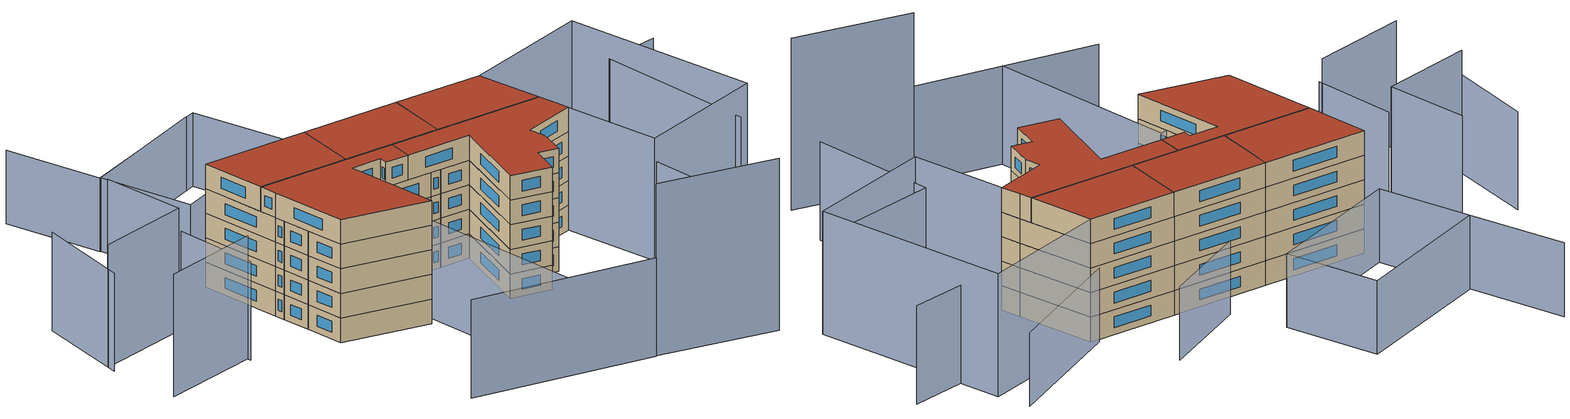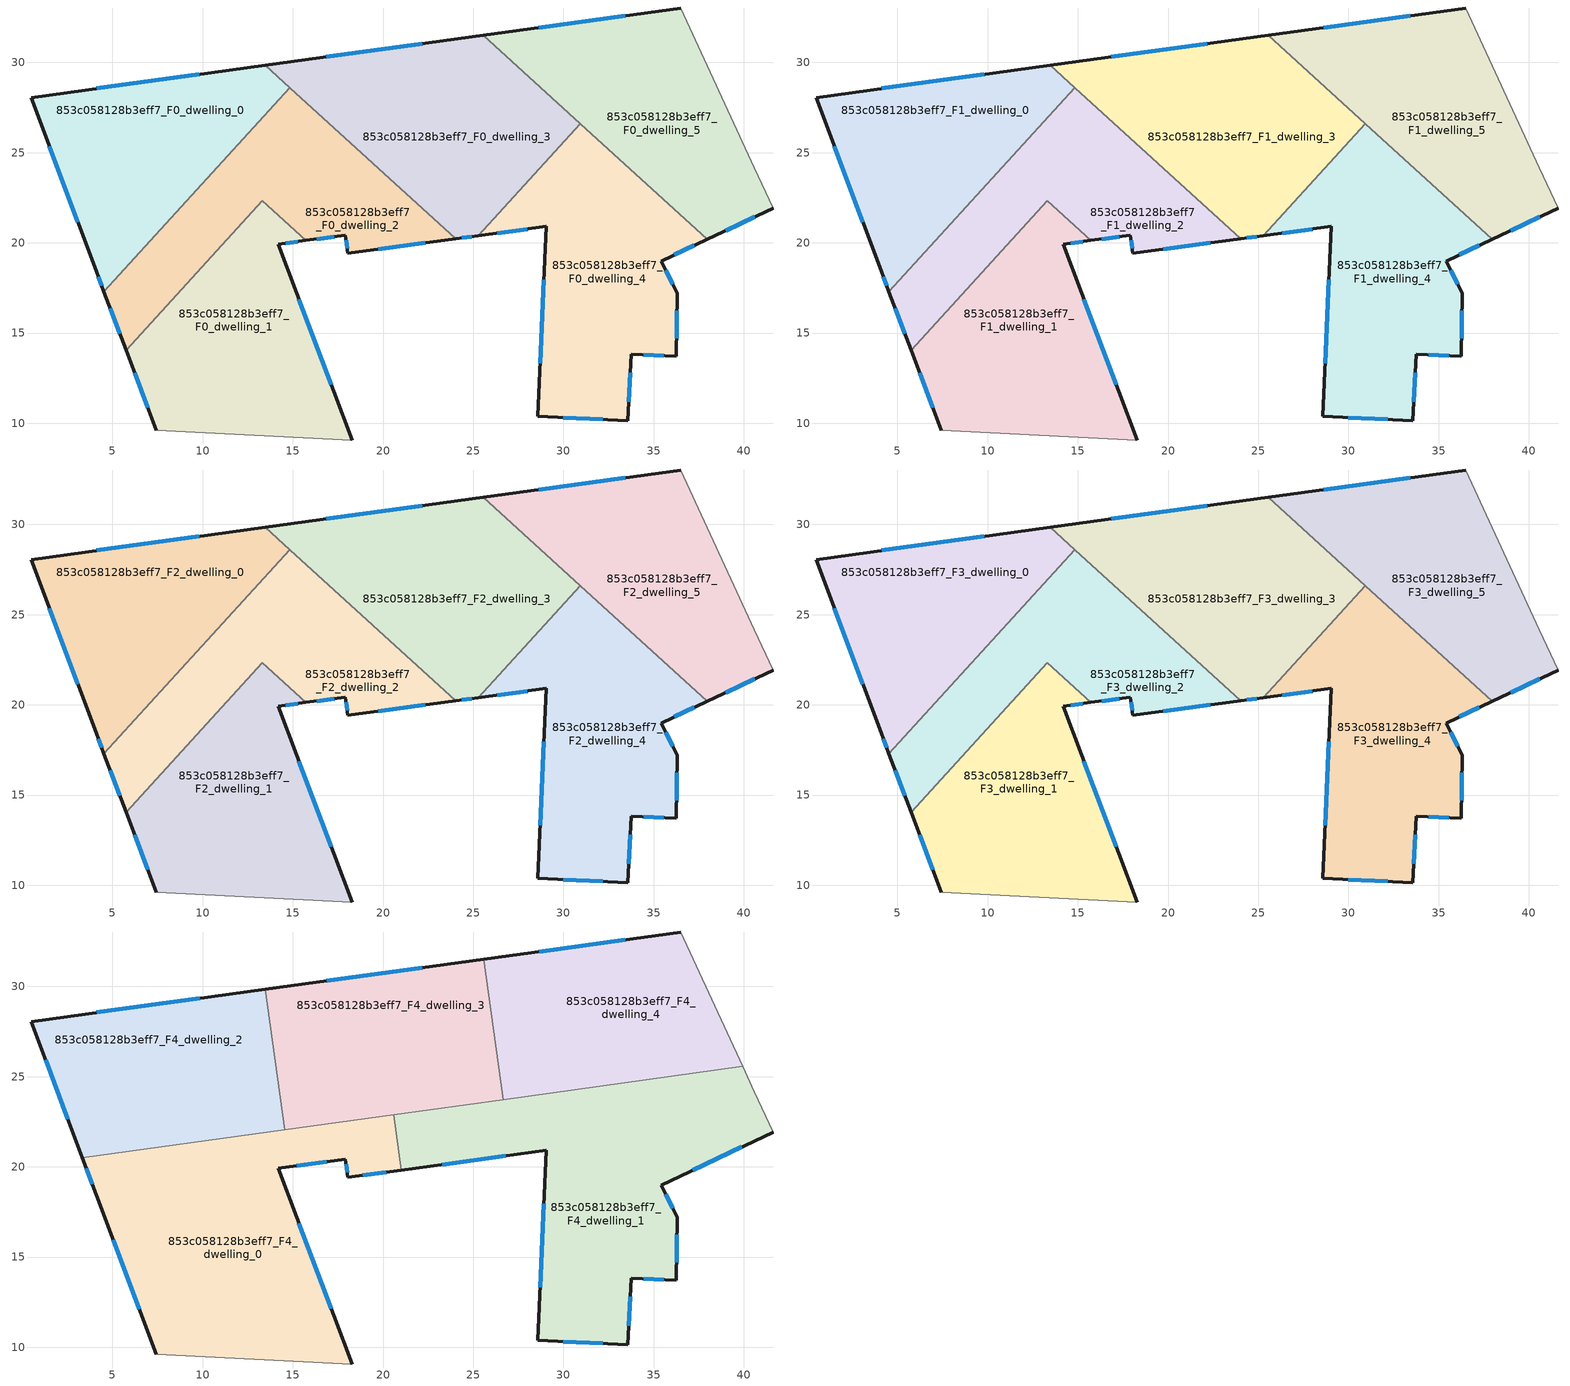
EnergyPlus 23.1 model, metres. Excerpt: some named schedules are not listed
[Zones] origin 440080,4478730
853c058128b3eff7_F0_dwelling_0
 floor ground (EU_floor_Construction): 14.83,28.6 4.53,17.3 4.09,18.44 0.5,28.05 13.47,29.84 z0
 wall outside (EU_wall_Construction): 13.47,29.84 0.5,28.05 4.09,18.44 4.53,17.3 z0:3
 wall to 853c058128b3eff7_F0_dwelling_2 (EU_wall_Construction): 4.53,17.3 14.83,28.6 z0:3
 wall to 853c058128b3eff7_F0_dwelling_3 (EU_wall_Construction): 14.83,28.6 13.47,29.84 z0:3
 window (EU_Window_Construction): 9.83,29.34 4.14,28.55 / 4.22,18.12 4.41,17.62 / 1.51,25.35 3.09,21.14 z0.84:2.16
853c058128b3eff7_F0_dwelling_1
 floor ground (EU_floor_Construction): 15.72,20.13 14.18,19.93 18.28,9.07 7.44,9.61 5.76,14.05 13.31,22.33 z0
 wall outside (EU_wall_Construction): 18.28,9.07 14.18,19.93 15.72,20.13 / 5.76,14.05 7.44,9.61 z0:3
 wall to 853c058128b3eff7_F0_dwelling_2 (EU_wall_Construction): 15.72,20.13 13.31,22.33 5.76,14.05 z0:3
 wall adiabatic (EU_wall_Construction): 7.44,9.61 18.28,9.07 z0:3
 window (EU_Window_Construction): 14.61,19.98 15.28,20.07 / 17.13,12.12 15.33,16.88 / 6.23,12.8 6.97,10.86 z0.84:2.16
853c058128b3eff7_F0_dwelling_2
 floor ground (EU_floor_Construction): 24.02,20.22 18.05,19.41 17.92,20.42 15.72,20.13 13.31,22.33 5.76,14.05 4.53,17.3 14.83,28.6 z0
 wall outside (EU_wall_Construction): 15.72,20.13 17.92,20.42 18.05,19.41 24.02,20.22 / 4.53,17.3 5.76,14.05 z0:3
 wall to 853c058128b3eff7_F0_dwelling_3 (EU_wall_Construction): 24.02,20.22 14.83,28.6 z0:3
 window (EU_Window_Construction): 16.33,20.21 17.3,20.34 / 4.88,16.38 5.42,14.96 / 19.73,19.64 22.34,19.99 / 17.95,20.14 18.01,19.69 z0.84:2.16
853c058128b3eff7_F0_dwelling_3
 floor ground (EU_floor_Construction): 30.93,26.61 25.27,20.39 24.02,20.22 13.47,29.84 25.56,31.51 z0
 wall outside (EU_wall_Construction): 25.56,31.51 13.47,29.84 / 24.02,20.22 25.27,20.39 z0:3
 wall to 853c058128b3eff7_F0_dwelling_4 (EU_wall_Construction): 25.27,20.39 30.93,26.61 z0:3
 wall to 853c058128b3eff7_F0_dwelling_5 (EU_wall_Construction): 30.93,26.61 25.56,31.51 z0:3
 window (EU_Window_Construction): 22.16,31.04 16.86,30.31 / 24.37,20.27 24.92,20.35 z0.84:2.16
853c058128b3eff7_F0_dwelling_4
 floor ground (EU_floor_Construction): 37.97,20.2 35.42,18.99 36.3,17.21 36.25,13.72 33.74,13.82 33.56,10.15 28.58,10.38 29.04,20.91 25.27,20.39 30.93,26.61 z0
 wall outside (EU_wall_Construction): 25.27,20.39 29.04,20.91 28.58,10.38 33.56,10.15 33.74,13.82 36.25,13.72 36.3,17.21 35.42,18.99 37.97,20.2 z0:3
 wall to 853c058128b3eff7_F0_dwelling_5 (EU_wall_Construction): 37.97,20.2 30.93,26.6 z0:3
 window (EU_Window_Construction): 36.27,14.7 36.29,16.23 / 34.45,13.79 35.55,13.75 / 33.61,11.18 33.69,12.79 / 29.98,10.31 32.16,10.21 / 28.91,17.95 28.71,13.33 / 26.33,20.54 27.98,20.76 / 36.14,19.33 37.25,19.86 / 36.05,17.71 35.67,18.49 z0.84:2.16
853c058128b3eff7_F0_dwelling_5
 floor ground (EU_floor_Construction): 36.5,33.01 40.59,24.16 41.63,21.93 37.97,20.2 25.56,31.51 z0
 wall outside (EU_wall_Construction): 37.97,20.2 41.63,21.93 / 36.5,33.01 25.56,31.51 z0:3
 wall adiabatic (EU_wall_Construction): 41.63,21.93 40.59,24.16 36.5,33.01 z0:3
 window (EU_Window_Construction): 38.99,20.68 40.6,21.44 / 33.43,32.59 28.63,31.93 z0.84:2.16
853c058128b3eff7_F1_dwelling_0
 floor to 853c058128b3eff7_F0_dwelling_0 (EU_floor_Construction): 14.83,28.6 4.53,17.3 4.09,18.44 0.5,28.05 13.47,29.84 z3
 wall outside (EU_wall_Construction): 13.47,29.84 0.5,28.05 4.09,18.44 4.53,17.3 z3:6
 wall to 853c058128b3eff7_F1_dwelling_2 (EU_wall_Construction): 4.53,17.3 14.83,28.6 z3:6
 wall to 853c058128b3eff7_F1_dwelling_3 (EU_wall_Construction): 14.83,28.6 13.47,29.84 z3:6
 window (EU_Window_Construction): 9.83,29.34 4.14,28.55 / 4.22,18.12 4.41,17.62 / 1.51,25.35 3.09,21.14 z3.84:5.16
853c058128b3eff7_F1_dwelling_1
 floor to 853c058128b3eff7_F0_dwelling_1 (EU_floor_Construction): 15.72,20.13 14.18,19.93 18.28,9.07 7.44,9.61 5.76,14.05 13.31,22.33 z3
 wall outside (EU_wall_Construction): 18.28,9.07 14.18,19.93 15.72,20.13 / 5.76,14.05 7.44,9.61 z3:6
 wall to 853c058128b3eff7_F1_dwelling_2 (EU_wall_Construction): 15.72,20.13 13.31,22.33 5.76,14.05 z3:6
 wall adiabatic (EU_wall_Construction): 7.44,9.61 18.28,9.07 z3:6
 window (EU_Window_Construction): 14.61,19.98 15.28,20.07 / 17.13,12.12 15.33,16.88 / 6.23,12.8 6.97,10.86 z3.84:5.16
853c058128b3eff7_F1_dwelling_2
 floor to 853c058128b3eff7_F0_dwelling_2 (EU_floor_Construction): 24.02,20.22 18.05,19.41 17.92,20.42 15.72,20.13 13.31,22.33 5.76,14.05 4.53,17.3 14.83,28.6 z3
 wall outside (EU_wall_Construction): 15.72,20.13 17.92,20.42 18.05,19.41 24.02,20.22 / 4.53,17.3 5.76,14.05 z3:6
 wall to 853c058128b3eff7_F1_dwelling_3 (EU_wall_Construction): 24.02,20.22 14.83,28.6 z3:6
 window (EU_Window_Construction): 16.33,20.21 17.3,20.34 / 4.88,16.38 5.42,14.96 / 19.73,19.64 22.34,19.99 / 17.95,20.14 18.01,19.69 z3.84:5.16
853c058128b3eff7_F1_dwelling_3
 floor to 853c058128b3eff7_F0_dwelling_3 (EU_floor_Construction): 30.93,26.61 25.27,20.39 24.02,20.22 13.47,29.84 25.56,31.51 z3
 wall outside (EU_wall_Construction): 25.56,31.51 13.47,29.84 / 24.02,20.22 25.27,20.39 z3:6
 wall to 853c058128b3eff7_F1_dwelling_4 (EU_wall_Construction): 25.27,20.39 30.93,26.61 z3:6
 wall to 853c058128b3eff7_F1_dwelling_5 (EU_wall_Construction): 30.93,26.61 25.56,31.51 z3:6
 window (EU_Window_Construction): 22.16,31.04 16.86,30.31 / 24.37,20.27 24.92,20.35 z3.84:5.16
853c058128b3eff7_F1_dwelling_4
 floor to 853c058128b3eff7_F0_dwelling_4 (EU_floor_Construction): 37.97,20.2 35.42,18.99 36.3,17.21 36.25,13.72 33.74,13.82 33.56,10.15 28.58,10.38 29.04,20.91 25.27,20.39 30.93,26.61 z3
 wall outside (EU_wall_Construction): 25.27,20.39 29.04,20.91 28.58,10.38 33.56,10.15 33.74,13.82 36.25,13.72 36.3,17.21 35.42,18.99 37.97,20.2 z3:6
 wall to 853c058128b3eff7_F1_dwelling_5 (EU_wall_Construction): 37.97,20.2 30.93,26.6 z3:6
 window (EU_Window_Construction): 36.27,14.7 36.29,16.23 / 34.45,13.79 35.55,13.75 / 33.61,11.18 33.69,12.79 / 29.98,10.31 32.16,10.21 / 28.91,17.95 28.71,13.33 / 26.33,20.54 27.98,20.76 / 36.14,19.33 37.25,19.86 / 36.05,17.71 35.67,18.49 z3.84:5.16
853c058128b3eff7_F1_dwelling_5
 floor to 853c058128b3eff7_F0_dwelling_5 (EU_floor_Construction): 36.5,33.01 40.59,24.16 41.63,21.93 37.97,20.2 25.56,31.51 z3
 wall outside (EU_wall_Construction): 37.97,20.2 41.63,21.93 / 36.5,33.01 25.56,31.51 z3:6
 wall adiabatic (EU_wall_Construction): 41.63,21.93 40.59,24.16 36.5,33.01 z3:6
 window (EU_Window_Construction): 38.99,20.68 40.6,21.44 / 33.43,32.59 28.63,31.93 z3.84:5.16
853c058128b3eff7_F2_dwelling_0
 floor to 853c058128b3eff7_F1_dwelling_0 (EU_floor_Construction): 14.83,28.6 4.53,17.3 4.09,18.44 0.5,28.05 13.47,29.84 z6
 wall outside (EU_wall_Construction): 13.47,29.84 0.5,28.05 4.09,18.44 4.53,17.3 z6:9
 wall to 853c058128b3eff7_F2_dwelling_2 (EU_wall_Construction): 4.53,17.3 14.83,28.6 z6:9
 wall to 853c058128b3eff7_F2_dwelling_3 (EU_wall_Construction): 14.83,28.6 13.47,29.84 z6:9
 window (EU_Window_Construction): 9.83,29.34 4.14,28.55 / 4.22,18.12 4.41,17.62 / 1.51,25.35 3.09,21.14 z6.84:8.16
853c058128b3eff7_F2_dwelling_1
 floor to 853c058128b3eff7_F1_dwelling_1 (EU_floor_Construction): 15.72,20.13 14.18,19.93 18.28,9.07 7.44,9.61 5.76,14.05 13.31,22.33 z6
 wall outside (EU_wall_Construction): 18.28,9.07 14.18,19.93 15.72,20.13 / 5.76,14.05 7.44,9.61 z6:9
 wall to 853c058128b3eff7_F2_dwelling_2 (EU_wall_Construction): 15.72,20.13 13.31,22.33 5.76,14.05 z6:9
 wall adiabatic (EU_wall_Construction): 7.44,9.61 18.28,9.07 z6:9
 window (EU_Window_Construction): 14.61,19.98 15.28,20.07 / 17.13,12.12 15.33,16.88 / 6.23,12.8 6.97,10.86 z6.84:8.16
853c058128b3eff7_F2_dwelling_2
 floor to 853c058128b3eff7_F1_dwelling_2 (EU_floor_Construction): 24.02,20.22 18.05,19.41 17.92,20.42 15.72,20.13 13.31,22.33 5.76,14.05 4.53,17.3 14.83,28.6 z6
 wall outside (EU_wall_Construction): 15.72,20.13 17.92,20.42 18.05,19.41 24.02,20.22 / 4.53,17.3 5.76,14.05 z6:9
 wall to 853c058128b3eff7_F2_dwelling_3 (EU_wall_Construction): 24.02,20.22 14.83,28.6 z6:9
 window (EU_Window_Construction): 16.33,20.21 17.3,20.34 / 4.88,16.38 5.42,14.96 / 19.73,19.64 22.34,19.99 / 17.95,20.14 18.01,19.69 z6.84:8.16
853c058128b3eff7_F2_dwelling_3
 floor to 853c058128b3eff7_F1_dwelling_3 (EU_floor_Construction): 30.93,26.61 25.27,20.39 24.02,20.22 13.47,29.84 25.56,31.51 z6
 wall outside (EU_wall_Construction): 25.56,31.51 13.47,29.84 / 24.02,20.22 25.27,20.39 z6:9
 wall to 853c058128b3eff7_F2_dwelling_4 (EU_wall_Construction): 25.27,20.39 30.93,26.61 z6:9
 wall to 853c058128b3eff7_F2_dwelling_5 (EU_wall_Construction): 30.93,26.61 25.56,31.51 z6:9
 window (EU_Window_Construction): 22.16,31.04 16.86,30.31 / 24.37,20.27 24.92,20.35 z6.84:8.16
853c058128b3eff7_F2_dwelling_4
 floor to 853c058128b3eff7_F1_dwelling_4 (EU_floor_Construction): 37.97,20.2 35.42,18.99 36.3,17.21 36.25,13.72 33.74,13.82 33.56,10.15 28.58,10.38 29.04,20.91 25.27,20.39 30.93,26.61 z6
 wall outside (EU_wall_Construction): 25.27,20.39 29.04,20.91 28.58,10.38 33.56,10.15 33.74,13.82 36.25,13.72 36.3,17.21 35.42,18.99 37.97,20.2 z6:9
 wall to 853c058128b3eff7_F2_dwelling_5 (EU_wall_Construction): 37.97,20.2 30.93,26.6 z6:9
 window (EU_Window_Construction): 36.27,14.7 36.29,16.23 / 34.45,13.79 35.55,13.75 / 33.61,11.18 33.69,12.79 / 29.98,10.31 32.16,10.21 / 28.91,17.95 28.71,13.33 / 26.33,20.54 27.98,20.76 / 36.14,19.33 37.25,19.86 / 36.05,17.71 35.67,18.49 z6.84:8.16
853c058128b3eff7_F2_dwelling_5
 floor to 853c058128b3eff7_F1_dwelling_5 (EU_floor_Construction): 36.5,33.01 40.59,24.16 41.63,21.93 37.97,20.2 25.56,31.51 z6
 wall outside (EU_wall_Construction): 37.97,20.2 41.63,21.93 / 36.5,33.01 25.56,31.51 z6:9
 wall adiabatic (EU_wall_Construction): 41.63,21.93 40.59,24.16 36.5,33.01 z6:9
 window (EU_Window_Construction): 38.99,20.68 40.6,21.44 / 33.43,32.59 28.63,31.93 z6.84:8.16
853c058128b3eff7_F3_dwelling_0
 floor to 853c058128b3eff7_F2_dwelling_0 (EU_floor_Construction): 14.83,28.6 4.53,17.3 4.09,18.44 0.5,28.05 13.47,29.84 z9
 wall outside (EU_wall_Construction): 13.47,29.84 0.5,28.05 4.09,18.44 4.53,17.3 z9:12
 wall to 853c058128b3eff7_F3_dwelling_2 (EU_wall_Construction): 4.53,17.3 14.83,28.6 z9:12
 wall to 853c058128b3eff7_F3_dwelling_3 (EU_wall_Construction): 14.83,28.6 13.47,29.84 z9:12
 window (EU_Window_Construction): 9.83,29.34 4.14,28.55 / 4.22,18.12 4.41,17.62 / 1.51,25.35 3.09,21.14 z9.84:11.16
853c058128b3eff7_F3_dwelling_1
 floor to 853c058128b3eff7_F2_dwelling_1 (EU_floor_Construction): 15.72,20.13 14.18,19.93 18.28,9.07 7.44,9.61 5.76,14.05 13.31,22.33 z9
 wall outside (EU_wall_Construction): 18.28,9.07 14.18,19.93 15.72,20.13 / 5.76,14.05 7.44,9.61 z9:12
 wall to 853c058128b3eff7_F3_dwelling_2 (EU_wall_Construction): 15.72,20.13 13.31,22.33 5.76,14.05 z9:12
 wall adiabatic (EU_wall_Construction): 7.44,9.61 18.28,9.07 z9:12
 window (EU_Window_Construction): 14.61,19.98 15.28,20.07 / 17.13,12.12 15.33,16.88 / 6.23,12.8 6.97,10.86 z9.84:11.16
853c058128b3eff7_F3_dwelling_2
 floor to 853c058128b3eff7_F2_dwelling_2 (EU_floor_Construction): 24.02,20.22 18.05,19.41 17.92,20.42 15.72,20.13 13.31,22.33 5.76,14.05 4.53,17.3 14.83,28.6 z9
 wall outside (EU_wall_Construction): 15.72,20.13 17.92,20.42 18.05,19.41 24.02,20.22 / 4.53,17.3 5.76,14.05 z9:12
 wall to 853c058128b3eff7_F3_dwelling_3 (EU_wall_Construction): 24.02,20.22 14.83,28.6 z9:12
 window (EU_Window_Construction): 16.33,20.21 17.3,20.34 / 4.88,16.38 5.42,14.96 / 19.73,19.64 22.34,19.99 / 17.95,20.14 18.01,19.69 z9.84:11.16
853c058128b3eff7_F3_dwelling_3
 floor to 853c058128b3eff7_F2_dwelling_3 (EU_floor_Construction): 30.93,26.61 25.27,20.39 24.02,20.22 13.47,29.84 25.56,31.51 z9
 wall outside (EU_wall_Construction): 25.56,31.51 13.47,29.84 / 24.02,20.22 25.27,20.39 z9:12
 wall to 853c058128b3eff7_F3_dwelling_4 (EU_wall_Construction): 25.27,20.39 30.93,26.61 z9:12
 wall to 853c058128b3eff7_F3_dwelling_5 (EU_wall_Construction): 30.93,26.61 25.56,31.51 z9:12
 window (EU_Window_Construction): 22.16,31.04 16.86,30.31 / 24.37,20.27 24.92,20.35 z9.84:11.16
853c058128b3eff7_F3_dwelling_4
 floor to 853c058128b3eff7_F2_dwelling_4 (EU_floor_Construction): 37.97,20.2 35.42,18.99 36.3,17.21 36.25,13.72 33.74,13.82 33.56,10.15 28.58,10.38 29.04,20.91 25.27,20.39 30.93,26.61 z9
 wall outside (EU_wall_Construction): 25.27,20.39 29.04,20.91 28.58,10.38 33.56,10.15 33.74,13.82 36.25,13.72 36.3,17.21 35.42,18.99 37.97,20.2 z9:12
 wall to 853c058128b3eff7_F3_dwelling_5 (EU_wall_Construction): 37.97,20.2 30.93,26.6 z9:12
 window (EU_Window_Construction): 36.27,14.7 36.29,16.23 / 34.45,13.79 35.55,13.75 / 33.61,11.18 33.69,12.79 / 29.98,10.31 32.16,10.21 / 28.91,17.95 28.71,13.33 / 26.33,20.54 27.98,20.76 / 36.14,19.33 37.25,19.86 / 36.05,17.71 35.67,18.49 z9.84:11.16
853c058128b3eff7_F3_dwelling_5
 floor to 853c058128b3eff7_F2_dwelling_5 (EU_floor_Construction): 36.5,33.01 40.59,24.16 41.63,21.93 37.97,20.2 25.56,31.51 z9
 wall outside (EU_wall_Construction): 37.97,20.2 41.63,21.93 / 36.5,33.01 25.56,31.51 z9:12
 wall adiabatic (EU_wall_Construction): 41.63,21.93 40.59,24.16 36.5,33.01 z9:12
 window (EU_Window_Construction): 38.99,20.68 40.6,21.44 / 33.43,32.59 28.63,31.93 z9.84:11.16
853c058128b3eff7_F4_dwelling_0
 floor to 853c058128b3eff7_F3_dwelling_1 (EU_floor_Construction): 15.72,20.13 14.18,19.93 18.28,9.07 7.44,9.61 5.76,14.05 12.85,21.83 13.72,21.95 z12
 floor to 853c058128b3eff7_F3_dwelling_0 (EU_floor_Construction): 8.06,21.17 4.53,17.3 4.09,18.44 3.32,20.51 z12
 floor to 853c058128b3eff7_F3_dwelling_2 (EU_floor_Construction): 12.85,21.83 5.76,14.05 4.53,17.3 8.06,21.17 z12; 20.6,22.9 21.02,19.81 18.05,19.41 17.92,20.42 15.72,20.13 13.72,21.95 z12
 wall outside (EU_wall_Construction): 18.28,9.07 14.18,19.93 17.92,20.42 18.05,19.41 21.02,19.81 / 3.32,20.51 4.09,18.44 7.44,9.61 z12:15
 wall adiabatic (EU_wall_Construction): 7.44,9.61 18.28,9.07 z12:15
 wall to 853c058128b3eff7_F4_dwelling_1 (EU_wall_Construction): 21.02,19.81 20.6,22.9 z12:15
 wall to 853c058128b3eff7_F4_dwelling_2 (EU_wall_Construction): 14.55,22.06 3.32,20.51 z12:15
 wall to 853c058128b3eff7_F4_dwelling_3 (EU_wall_Construction): 20.6,22.9 14.55,22.06 z12:15
 window (EU_Window_Construction): 17.95,20.14 18.01,19.69 / 15.23,20.07 16.87,20.28 / 17.13,12.12 15.33,16.88 / 5.04,15.96 6.5,12.09 / 3.54,19.93 3.88,19.03 / 18.89,19.52 20.19,19.7 z12.84:14.16
 roof outside (EU_roof_Construction): 18.28,9.07 14.18,19.93 17.92,20.42 18.05,19.41 21.02,19.81 20.6,22.9 3.32,20.51 4.09,18.44 7.44,9.61 z15
853c058128b3eff7_F4_dwelling_1
 floor to 853c058128b3eff7_F3_dwelling_4 (EU_floor_Construction): 37.96,20.2 35.42,18.99 36.3,17.21 36.25,13.72 33.74,13.82 33.56,10.15 28.58,10.38 29.04,20.91 25.27,20.39 28.55,23.99 33.11,24.62 z12
 floor to 853c058128b3eff7_F3_dwelling_3 (EU_floor_Construction): 28.55,23.99 25.27,20.39 24.02,20.22 21.02,22.95 z12
 floor to 853c058128b3eff7_F3_dwelling_5 (EU_floor_Construction): 39.94,25.56 40.59,24.16 41.63,21.93 37.96,20.2 33.11,24.62 z12
 floor to 853c058128b3eff7_F3_dwelling_2 (EU_floor_Construction): 24.02,20.22 21.02,19.81 20.6,22.9 21.02,22.95 z12
 wall outside (EU_wall_Construction): 21.02,19.81 29.04,20.91 28.58,10.38 33.56,10.15 33.74,13.82 36.25,13.72 36.3,17.21 35.42,18.99 41.63,21.93 z12:15
 wall adiabatic (EU_wall_Construction): 41.63,21.93 40.59,24.16 39.94,25.56 z12:15
 wall to 853c058128b3eff7_F4_dwelling_4 (EU_wall_Construction): 39.94,25.56 26.65,23.73 z12:15
 wall to 853c058128b3eff7_F4_dwelling_3 (EU_wall_Construction): 26.65,23.73 20.6,22.9 z12:15
 window (EU_Window_Construction): 37.17,19.82 39.89,21.1 / 36.05,17.71 35.67,18.49 / 36.27,14.7 36.29,16.23 / 34.45,13.79 35.55,13.75 / 33.61,11.18 33.69,12.79 / 29.98,10.31 32.16,10.21 / 28.91,17.95 28.71,13.33 / 23.28,20.12 26.79,20.6 z12.84:14.16
 roof outside (EU_roof_Construction): 36.25,13.72 36.3,17.21 35.42,18.99 41.63,21.93 40.59,24.16 39.94,25.56 20.6,22.9 21.02,19.81 29.04,20.91 28.58,10.38 33.56,10.15 33.74,13.82 z15
853c058128b3eff7_F4_dwelling_2
 floor to 853c058128b3eff7_F3_dwelling_0 (EU_floor_Construction): 13.48,29.83 13.8,27.47 8.06,21.17 3.32,20.51 0.5,28.05 13.47,29.84 z12
 floor to 853c058128b3eff7_F3_dwelling_2 (EU_floor_Construction): 13.8,27.47 14.55,22.06 13.72,21.95 13.31,22.33 12.85,21.83 8.06,21.17 z12
 floor to 853c058128b3eff7_F3_dwelling_1 (EU_floor_Construction): 13.72,21.95 12.85,21.83 13.31,22.33 z12
 wall outside (EU_wall_Construction): 13.48,29.84 0.5,28.05 3.32,20.51 z12:15
 wall to 853c058128b3eff7_F4_dwelling_3 (EU_wall_Construction): 14.55,22.06 13.48,29.84 z12:15
 window (EU_Window_Construction): 1.29,25.93 2.53,22.63 / 9.83,29.34 4.15,28.55 z12.84:14.16
 roof outside (EU_roof_Construction): 14.55,22.06 13.48,29.84 0.5,28.05 3.32,20.51 z15
853c058128b3eff7_F4_dwelling_3
 floor to 853c058128b3eff7_F3_dwelling_2 (EU_floor_Construction): 21.02,22.95 14.55,22.06 13.8,27.47 14.83,28.6 z12
 floor to 853c058128b3eff7_F3_dwelling_0 (EU_floor_Construction): 14.83,28.6 13.8,27.47 13.48,29.83 z12
 floor to 853c058128b3eff7_F3_dwelling_3 (EU_floor_Construction): 25.58,31.48 26.65,23.73 21.02,22.95 13.48,29.83 13.48,29.84 25.56,31.51 z12
 wall outside (EU_wall_Construction): 25.58,31.51 13.48,29.84 z12:15
 wall to 853c058128b3eff7_F4_dwelling_4 (EU_wall_Construction): 26.65,23.73 25.58,31.51 z12:15
 window (EU_Window_Construction): 22.18,31.04 16.88,30.31 z12.84:14.16
 roof outside (EU_roof_Construction): 26.65,23.73 25.58,31.51 13.48,29.84 14.55,22.06 z15
853c058128b3eff7_F4_dwelling_4
 floor to 853c058128b3eff7_F3_dwelling_3 (EU_floor_Construction): 30.93,26.61 28.55,23.99 26.65,23.73 25.58,31.48 z12
 floor to 853c058128b3eff7_F3_dwelling_5 (EU_floor_Construction): 36.5,33.01 39.94,25.56 33.11,24.62 25.58,31.48 25.58,31.51 z12
 floor to 853c058128b3eff7_F3_dwelling_4 (EU_floor_Construction): 33.11,24.62 28.55,23.99 30.93,26.6 z12
 wall outside (EU_wall_Construction): 36.5,33.01 25.58,31.51 z12:15
 wall adiabatic (EU_wall_Construction): 39.94,25.56 36.5,33.01 z12:15
 window (EU_Window_Construction): 33.43,32.59 28.65,31.93 z12.84:14.16
 roof outside (EU_roof_Construction): 39.94,25.56 36.5,33.01 25.58,31.51 26.65,23.73 z15
shading: -14.55,6.54 -3.23,10.88 / -10.57,29.8 -6.88,20.16 / -6.88,20.16 -17.66,16.04 / 46.59,11.12 36.5,33.01 / 36.5,33.01 51.39,39.88 / 51.39,39.88 61.49,17.99 / 61.49,17.99 46.59,11.12 z0:15; 7.44,9.61 17.7,13.31 / 17.7,13.31 25.66,-8.79 / -6.5,20.29 -3.14,10.41 / 13.99,-8.57 36.38,-9 / 51.47,-1.94 46.3,13.03 / 46.3,13.03 59.59,17.62 / -19.04,26.57 -17.51,14.89 / 59.83,16.31 53.56,35.18 / 53.56,35.18 60.05,37.33 z0:12; 36.38,-8.94 51.04,-9.65 z0:21; 9.16,49.27 -5.81,40.73 / -5.81,40.73 -11.85,51.31 / 29.91,41.28 20.06,34.13 / 49.41,43.49 35.68,33.42 / -5.75,40.82 10.22,49.89 / 10.22,49.89 16.01,39.71 / 16.01,39.71 0.04,30.64 / 0.04,30.64 -5.75,40.82 z0:9
[Building]
EU S2 Campaign: North Axis=0; Terrain=City; Solar Distribution=FullExterior
[Site:Location]
Madrid: Latitude=40.5; Longitude=-3.5; Time Zone=1; Elevation=609
[SizingPeriod:WeatherFileDays]
AnnualSizingPeriod: Begin Month=1; Begin Day of Month=1; End Month=12; End Day of Month=31; Day of Week for Start Day=Monday; Use Weather File Daylight Saving Period=No; Use Weather File Rain and Snow Indicators=No
[MATERIAL]
EU_InternalMass_Material: Roughness=MediumRough; Thickness=0.1; Conductivity=1; Density=1800; Specific Heat=900; Thermal Absorptance=0.9; Solar Absorptance=0.7; Visible Absorptance=0.7
[MATERIAL:NOMASS] Roughness=MediumRough; Thermal Absorptance=0.9; Solar Absorptance=0.7; Visible Absorptance=0.7
Name | Thermal Resistance
EU_wall_NoMass; EU_roof_NoMass | 2.16768
EU_floor_NoMass | 1.14339
[WINDOWMATERIAL:SIMPLEGLAZINGSYSTEM]
EU_Window_SimpleGlazing: UFactor=3.23888; Solar Heat Gain Coefficient=0.85; Visible Transmittance=0.85
[CONSTRUCTION]
EU_wall_Construction: EU_wall_NoMass
EU_roof_Construction: EU_roof_NoMass
EU_floor_Construction: EU_floor_NoMass
EU_InternalMass_Construction: EU_InternalMass_Material
EU_Window_Construction: EU_Window_SimpleGlazing
[ZONE] Type=1; Multiplier=1; Ceiling Height=autocalculate; Floor Area=autocalculate; Part of Total Floor Area=Yes
Name | Volume
853c058128b3eff7_F0_dwelling_0; 853c058128b3eff7_F1_dwelling_0; 853c058128b3eff7_F2_dwelling_0; 853c058128b3eff7_F3_dwelling_0 | 262.377
853c058128b3eff7_F4_dwelling_0 | 431.721
853c058128b3eff7_F0_dwelling_1; 853c058128b3eff7_F1_dwelling_1; 853c058128b3eff7_F2_dwelling_1; 853c058128b3eff7_F3_dwelling_1 | 287.81
853c058128b3eff7_F4_dwelling_1 | 431.723
853c058128b3eff7_F0_dwelling_2; 853c058128b3eff7_F1_dwelling_2; 853c058128b3eff7_F2_dwelling_2; 853c058128b3eff7_F3_dwelling_2 | 262.334
853c058128b3eff7_F4_dwelling_2 | 287.813
853c058128b3eff7_F0_dwelling_3; 853c058128b3eff7_F1_dwelling_3; 853c058128b3eff7_F2_dwelling_3; 853c058128b3eff7_F3_dwelling_3 | 313.225
853c058128b3eff7_F4_dwelling_3 | 287.803
853c058128b3eff7_F0_dwelling_4; 853c058128b3eff7_F1_dwelling_4; 853c058128b3eff7_F2_dwelling_4; 853c058128b3eff7_F3_dwelling_4 | 313.276
853c058128b3eff7_F4_dwelling_4 | 287.806
853c058128b3eff7_F0_dwelling_5; 853c058128b3eff7_F1_dwelling_5; 853c058128b3eff7_F2_dwelling_5; 853c058128b3eff7_F3_dwelling_5 | 287.824
[INTERNALMASS] Construction=EU_InternalMass_Construction
Name | Zone or ZoneList | Surface Area
853c058128b3eff7_F0_dwelling_0_EU_InternalMass | 853c058128b3eff7_F0_dwelling_0 | 87.4557
853c058128b3eff7_F0_dwelling_1_EU_InternalMass | 853c058128b3eff7_F0_dwelling_1 | 95.9346
853c058128b3eff7_F0_dwelling_2_EU_InternalMass | 853c058128b3eff7_F0_dwelling_2 | 87.4448
853c058128b3eff7_F0_dwelling_3_EU_InternalMass | 853c058128b3eff7_F0_dwelling_3 | 104.405
853c058128b3eff7_F0_dwelling_4_EU_InternalMass | 853c058128b3eff7_F0_dwelling_4 | 104.423
853c058128b3eff7_F0_dwelling_5_EU_InternalMass | 853c058128b3eff7_F0_dwelling_5 | 95.9413
853c058128b3eff7_F1_dwelling_0_EU_InternalMass | 853c058128b3eff7_F1_dwelling_0 | 87.4557
853c058128b3eff7_F1_dwelling_1_EU_InternalMass | 853c058128b3eff7_F1_dwelling_1 | 95.9346
853c058128b3eff7_F1_dwelling_2_EU_InternalMass | 853c058128b3eff7_F1_dwelling_2 | 87.4448
853c058128b3eff7_F1_dwelling_3_EU_InternalMass | 853c058128b3eff7_F1_dwelling_3 | 104.405
853c058128b3eff7_F1_dwelling_4_EU_InternalMass | 853c058128b3eff7_F1_dwelling_4 | 104.423
853c058128b3eff7_F1_dwelling_5_EU_InternalMass | 853c058128b3eff7_F1_dwelling_5 | 95.9413
853c058128b3eff7_F2_dwelling_0_EU_InternalMass | 853c058128b3eff7_F2_dwelling_0 | 87.4557
853c058128b3eff7_F2_dwelling_1_EU_InternalMass | 853c058128b3eff7_F2_dwelling_1 | 95.9346
853c058128b3eff7_F2_dwelling_2_EU_InternalMass | 853c058128b3eff7_F2_dwelling_2 | 87.4448
853c058128b3eff7_F2_dwelling_3_EU_InternalMass | 853c058128b3eff7_F2_dwelling_3 | 104.405
853c058128b3eff7_F2_dwelling_4_EU_InternalMass | 853c058128b3eff7_F2_dwelling_4 | 104.423
853c058128b3eff7_F2_dwelling_5_EU_InternalMass | 853c058128b3eff7_F2_dwelling_5 | 95.9413
853c058128b3eff7_F3_dwelling_0_EU_InternalMass | 853c058128b3eff7_F3_dwelling_0 | 87.4557
853c058128b3eff7_F3_dwelling_1_EU_InternalMass | 853c058128b3eff7_F3_dwelling_1 | 95.9346
853c058128b3eff7_F3_dwelling_2_EU_InternalMass | 853c058128b3eff7_F3_dwelling_2 | 87.4448
853c058128b3eff7_F3_dwelling_3_EU_InternalMass | 853c058128b3eff7_F3_dwelling_3 | 104.405
853c058128b3eff7_F3_dwelling_4_EU_InternalMass | 853c058128b3eff7_F3_dwelling_4 | 104.423
853c058128b3eff7_F3_dwelling_5_EU_InternalMass | 853c058128b3eff7_F3_dwelling_5 | 95.9413
853c058128b3eff7_F4_dwelling_0_EU_InternalMass | 853c058128b3eff7_F4_dwelling_0 | 143.907
853c058128b3eff7_F4_dwelling_1_EU_InternalMass | 853c058128b3eff7_F4_dwelling_1 | 143.908
853c058128b3eff7_F4_dwelling_2_EU_InternalMass | 853c058128b3eff7_F4_dwelling_2 | 95.9377
853c058128b3eff7_F4_dwelling_3_EU_InternalMass | 853c058128b3eff7_F4_dwelling_3 | 95.9343
853c058128b3eff7_F4_dwelling_4_EU_InternalMass | 853c058128b3eff7_F4_dwelling_4 | 95.9354
[OTHEREQUIPMENT] Fuel Type=Electricity; Design Level Calculation Method=Watts/Area; Power per Zone Floor Area=1; Fraction Latent=0; Fraction Radiant=0; Fraction Lost=0; Carbon Dioxide Generation Rate=0; EndUse Subcategory=EU_Step8_InternalGains
Name | Zone or ZoneList or Space or SpaceList | Schedule
EU_Step8_InternalGain_853c058128b3eff7_F0_dwelling_0_f000 | 853c058128b3eff7_F0_dwelling_0 | EU_Step8_GainSchedule_853c058128b3eff7_F0_dwelling_0_f000
EU_Step8_InternalGain_853c058128b3eff7_F0_dwelling_1_f000 | 853c058128b3eff7_F0_dwelling_1 | EU_Step8_GainSchedule_853c058128b3eff7_F0_dwelling_1_f000
EU_Step8_InternalGain_853c058128b3eff7_F0_dwelling_2_f000 | 853c058128b3eff7_F0_dwelling_2 | EU_Step8_GainSchedule_853c058128b3eff7_F0_dwelling_2_f000
EU_Step8_InternalGain_853c058128b3eff7_F0_dwelling_3_f000 | 853c058128b3eff7_F0_dwelling_3 | EU_Step8_GainSchedule_853c058128b3eff7_F0_dwelling_3_f000
EU_Step8_InternalGain_853c058128b3eff7_F0_dwelling_4_f000 | 853c058128b3eff7_F0_dwelling_4 | EU_Step8_GainSchedule_853c058128b3eff7_F0_dwelling_4_f000
EU_Step8_InternalGain_853c058128b3eff7_F0_dwelling_5_f000 | 853c058128b3eff7_F0_dwelling_5 | EU_Step8_GainSchedule_853c058128b3eff7_F0_dwelling_5_f000
EU_Step8_InternalGain_853c058128b3eff7_F1_dwelling_0_f000 | 853c058128b3eff7_F1_dwelling_0 | EU_Step8_GainSchedule_853c058128b3eff7_F1_dwelling_0_f000
EU_Step8_InternalGain_853c058128b3eff7_F1_dwelling_1_f000 | 853c058128b3eff7_F1_dwelling_1 | EU_Step8_GainSchedule_853c058128b3eff7_F1_dwelling_1_f000
EU_Step8_InternalGain_853c058128b3eff7_F1_dwelling_2_f000 | 853c058128b3eff7_F1_dwelling_2 | EU_Step8_GainSchedule_853c058128b3eff7_F1_dwelling_2_f000
EU_Step8_InternalGain_853c058128b3eff7_F1_dwelling_3_f000 | 853c058128b3eff7_F1_dwelling_3 | EU_Step8_GainSchedule_853c058128b3eff7_F1_dwelling_3_f000
EU_Step8_InternalGain_853c058128b3eff7_F1_dwelling_4_f000 | 853c058128b3eff7_F1_dwelling_4 | EU_Step8_GainSchedule_853c058128b3eff7_F1_dwelling_4_f000
EU_Step8_InternalGain_853c058128b3eff7_F1_dwelling_5_f000 | 853c058128b3eff7_F1_dwelling_5 | EU_Step8_GainSchedule_853c058128b3eff7_F1_dwelling_5_f000
EU_Step8_InternalGain_853c058128b3eff7_F2_dwelling_0_f000 | 853c058128b3eff7_F2_dwelling_0 | EU_Step8_GainSchedule_853c058128b3eff7_F2_dwelling_0_f000
EU_Step8_InternalGain_853c058128b3eff7_F2_dwelling_1_f000 | 853c058128b3eff7_F2_dwelling_1 | EU_Step8_GainSchedule_853c058128b3eff7_F2_dwelling_1_f000
EU_Step8_InternalGain_853c058128b3eff7_F2_dwelling_2_f000 | 853c058128b3eff7_F2_dwelling_2 | EU_Step8_GainSchedule_853c058128b3eff7_F2_dwelling_2_f000
EU_Step8_InternalGain_853c058128b3eff7_F2_dwelling_3_f000 | 853c058128b3eff7_F2_dwelling_3 | EU_Step8_GainSchedule_853c058128b3eff7_F2_dwelling_3_f000
EU_Step8_InternalGain_853c058128b3eff7_F2_dwelling_4_f000 | 853c058128b3eff7_F2_dwelling_4 | EU_Step8_GainSchedule_853c058128b3eff7_F2_dwelling_4_f000
EU_Step8_InternalGain_853c058128b3eff7_F2_dwelling_5_f000 | 853c058128b3eff7_F2_dwelling_5 | EU_Step8_GainSchedule_853c058128b3eff7_F2_dwelling_5_f000
EU_Step8_InternalGain_853c058128b3eff7_F3_dwelling_0_f000 | 853c058128b3eff7_F3_dwelling_0 | EU_Step8_GainSchedule_853c058128b3eff7_F3_dwelling_0_f000
EU_Step8_InternalGain_853c058128b3eff7_F3_dwelling_1_f000 | 853c058128b3eff7_F3_dwelling_1 | EU_Step8_GainSchedule_853c058128b3eff7_F3_dwelling_1_f000
EU_Step8_InternalGain_853c058128b3eff7_F3_dwelling_2_f000 | 853c058128b3eff7_F3_dwelling_2 | EU_Step8_GainSchedule_853c058128b3eff7_F3_dwelling_2_f000
EU_Step8_InternalGain_853c058128b3eff7_F3_dwelling_3_f000 | 853c058128b3eff7_F3_dwelling_3 | EU_Step8_GainSchedule_853c058128b3eff7_F3_dwelling_3_f000
EU_Step8_InternalGain_853c058128b3eff7_F3_dwelling_4_f000 | 853c058128b3eff7_F3_dwelling_4 | EU_Step8_GainSchedule_853c058128b3eff7_F3_dwelling_4_f000
EU_Step8_InternalGain_853c058128b3eff7_F3_dwelling_5_f000 | 853c058128b3eff7_F3_dwelling_5 | EU_Step8_GainSchedule_853c058128b3eff7_F3_dwelling_5_f000
EU_Step8_InternalGain_853c058128b3eff7_F4_dwelling_0_f000 | 853c058128b3eff7_F4_dwelling_0 | EU_Step8_GainSchedule_853c058128b3eff7_F4_dwelling_0_f000
EU_Step8_InternalGain_853c058128b3eff7_F4_dwelling_1_f000 | 853c058128b3eff7_F4_dwelling_1 | EU_Step8_GainSchedule_853c058128b3eff7_F4_dwelling_1_f000
EU_Step8_InternalGain_853c058128b3eff7_F4_dwelling_2_f000 | 853c058128b3eff7_F4_dwelling_2 | EU_Step8_GainSchedule_853c058128b3eff7_F4_dwelling_2_f000
EU_Step8_InternalGain_853c058128b3eff7_F4_dwelling_3_f000 | 853c058128b3eff7_F4_dwelling_3 | EU_Step8_GainSchedule_853c058128b3eff7_F4_dwelling_3_f000
EU_Step8_InternalGain_853c058128b3eff7_F4_dwelling_4_f000 | 853c058128b3eff7_F4_dwelling_4 | EU_Step8_GainSchedule_853c058128b3eff7_F4_dwelling_4_f000
[ZONEVENTILATION:DESIGNFLOWRATE] Schedule=EU_AlwaysOn; Design Flow Rate Calculation Method=AirChanges/Hour; Air Changes per Hour=0.480546; Ventilation Type=Natural; Fan Pressure Rise=0; Fan Total Efficiency=1; Constant Term Coefficient=1; Temperature Term Coefficient=0; Velocity Term Coefficient=0; Velocity Squared Term Coefficient=0; Minimum Indoor Temperature=-100; Maximum Indoor Temperature=100; Delta Temperature=-100; Minimum Outdoor Temperature=-100; Maximum Outdoor Temperature=100; Maximum Wind Speed=40
Name | Zone or ZoneList or Space or SpaceList
EU_ConstantAir_853c058128b3eff7_F0_dwelling_0 | 853c058128b3eff7_F0_dwelling_0
EU_ConstantAir_853c058128b3eff7_F0_dwelling_1 | 853c058128b3eff7_F0_dwelling_1
EU_ConstantAir_853c058128b3eff7_F0_dwelling_2 | 853c058128b3eff7_F0_dwelling_2
EU_ConstantAir_853c058128b3eff7_F0_dwelling_3 | 853c058128b3eff7_F0_dwelling_3
EU_ConstantAir_853c058128b3eff7_F0_dwelling_4 | 853c058128b3eff7_F0_dwelling_4
EU_ConstantAir_853c058128b3eff7_F0_dwelling_5 | 853c058128b3eff7_F0_dwelling_5
EU_ConstantAir_853c058128b3eff7_F1_dwelling_0 | 853c058128b3eff7_F1_dwelling_0
EU_ConstantAir_853c058128b3eff7_F1_dwelling_1 | 853c058128b3eff7_F1_dwelling_1
EU_ConstantAir_853c058128b3eff7_F1_dwelling_2 | 853c058128b3eff7_F1_dwelling_2
EU_ConstantAir_853c058128b3eff7_F1_dwelling_3 | 853c058128b3eff7_F1_dwelling_3
EU_ConstantAir_853c058128b3eff7_F1_dwelling_4 | 853c058128b3eff7_F1_dwelling_4
EU_ConstantAir_853c058128b3eff7_F1_dwelling_5 | 853c058128b3eff7_F1_dwelling_5
EU_ConstantAir_853c058128b3eff7_F2_dwelling_0 | 853c058128b3eff7_F2_dwelling_0
EU_ConstantAir_853c058128b3eff7_F2_dwelling_1 | 853c058128b3eff7_F2_dwelling_1
EU_ConstantAir_853c058128b3eff7_F2_dwelling_2 | 853c058128b3eff7_F2_dwelling_2
EU_ConstantAir_853c058128b3eff7_F2_dwelling_3 | 853c058128b3eff7_F2_dwelling_3
EU_ConstantAir_853c058128b3eff7_F2_dwelling_4 | 853c058128b3eff7_F2_dwelling_4
EU_ConstantAir_853c058128b3eff7_F2_dwelling_5 | 853c058128b3eff7_F2_dwelling_5
EU_ConstantAir_853c058128b3eff7_F3_dwelling_0 | 853c058128b3eff7_F3_dwelling_0
EU_ConstantAir_853c058128b3eff7_F3_dwelling_1 | 853c058128b3eff7_F3_dwelling_1
EU_ConstantAir_853c058128b3eff7_F3_dwelling_2 | 853c058128b3eff7_F3_dwelling_2
EU_ConstantAir_853c058128b3eff7_F3_dwelling_3 | 853c058128b3eff7_F3_dwelling_3
EU_ConstantAir_853c058128b3eff7_F3_dwelling_4 | 853c058128b3eff7_F3_dwelling_4
EU_ConstantAir_853c058128b3eff7_F3_dwelling_5 | 853c058128b3eff7_F3_dwelling_5
EU_ConstantAir_853c058128b3eff7_F4_dwelling_0 | 853c058128b3eff7_F4_dwelling_0
EU_ConstantAir_853c058128b3eff7_F4_dwelling_1 | 853c058128b3eff7_F4_dwelling_1
EU_ConstantAir_853c058128b3eff7_F4_dwelling_2 | 853c058128b3eff7_F4_dwelling_2
EU_ConstantAir_853c058128b3eff7_F4_dwelling_3 | 853c058128b3eff7_F4_dwelling_3
EU_ConstantAir_853c058128b3eff7_F4_dwelling_4 | 853c058128b3eff7_F4_dwelling_4
[HVACTEMPLATE:THERMOSTAT] Constant Heating Setpoint=20; Constant Cooling Setpoint=50
EU_HeatOnly_853c058128b3eff7_F0_dwelling_0; EU_HeatOnly_853c058128b3eff7_F0_dwelling_1; EU_HeatOnly_853c058128b3eff7_F0_dwelling_2; EU_HeatOnly_853c058128b3eff7_F0_dwelling_3; EU_HeatOnly_853c058128b3eff7_F0_dwelling_4; EU_HeatOnly_853c058128b3eff7_F0_dwelling_5; EU_HeatOnly_853c058128b3eff7_F1_dwelling_0; EU_HeatOnly_853c058128b3eff7_F1_dwelling_1; EU_HeatOnly_853c058128b3eff7_F1_dwelling_2; EU_HeatOnly_853c058128b3eff7_F1_dwelling_3; EU_HeatOnly_853c058128b3eff7_F1_dwelling_4; EU_HeatOnly_853c058128b3eff7_F1_dwelling_5; EU_HeatOnly_853c058128b3eff7_F2_dwelling_0; EU_HeatOnly_853c058128b3eff7_F2_dwelling_1; EU_HeatOnly_853c058128b3eff7_F2_dwelling_2; EU_HeatOnly_853c058128b3eff7_F2_dwelling_3; EU_HeatOnly_853c058128b3eff7_F2_dwelling_4; EU_HeatOnly_853c058128b3eff7_F2_dwelling_5; EU_HeatOnly_853c058128b3eff7_F3_dwelling_0; EU_HeatOnly_853c058128b3eff7_F3_dwelling_1; EU_HeatOnly_853c058128b3eff7_F3_dwelling_2; EU_HeatOnly_853c058128b3eff7_F3_dwelling_3; EU_HeatOnly_853c058128b3eff7_F3_dwelling_4; EU_HeatOnly_853c058128b3eff7_F3_dwelling_5; EU_HeatOnly_853c058128b3eff7_F4_dwelling_0; EU_HeatOnly_853c058128b3eff7_F4_dwelling_1; EU_HeatOnly_853c058128b3eff7_F4_dwelling_2; EU_HeatOnly_853c058128b3eff7_F4_dwelling_3; EU_HeatOnly_853c058128b3eff7_F4_dwelling_4
[HVACTEMPLATE:ZONE:IDEALLOADSAIRSYSTEM] System Availability Schedule=EU_AlwaysOn; Maximum Heating Supply Air Temperature=50; Minimum Cooling Supply Air Temperature=13; Maximum Heating Supply Air Humidity Ratio=0.0156; Minimum Cooling Supply Air Humidity Ratio=0.0077; Heating Limit=NoLimit; Cooling Limit=NoLimit; Heating Availability Schedule=EU_AlwaysOn; Cooling Availability Schedule=EU_CoolingOff; Dehumidification Control Type=ConstantSensibleHeatRatio; Cooling Sensible Heat Ratio=0.7; Dehumidification Setpoint=60; Humidification Control Type=None; Humidification Setpoint=30; Outdoor Air Method=None; Outdoor Air Flow Rate per Person=0.00944; Outdoor Air Flow Rate per Zone Floor Area=0; Outdoor Air Flow Rate per Zone=0; Demand Controlled Ventilation Type=None; Outdoor Air Economizer Type=NoEconomizer; Heat Recovery Type=None; Sensible Heat Recovery Effectiveness=0.7; Latent Heat Recovery Effectiveness=0.65
Name | Template Thermostat
853c058128b3eff7_F0_dwelling_0 | EU_HeatOnly_853c058128b3eff7_F0_dwelling_0
853c058128b3eff7_F0_dwelling_1 | EU_HeatOnly_853c058128b3eff7_F0_dwelling_1
853c058128b3eff7_F0_dwelling_2 | EU_HeatOnly_853c058128b3eff7_F0_dwelling_2
853c058128b3eff7_F0_dwelling_3 | EU_HeatOnly_853c058128b3eff7_F0_dwelling_3
853c058128b3eff7_F0_dwelling_4 | EU_HeatOnly_853c058128b3eff7_F0_dwelling_4
853c058128b3eff7_F0_dwelling_5 | EU_HeatOnly_853c058128b3eff7_F0_dwelling_5
853c058128b3eff7_F1_dwelling_0 | EU_HeatOnly_853c058128b3eff7_F1_dwelling_0
853c058128b3eff7_F1_dwelling_1 | EU_HeatOnly_853c058128b3eff7_F1_dwelling_1
853c058128b3eff7_F1_dwelling_2 | EU_HeatOnly_853c058128b3eff7_F1_dwelling_2
853c058128b3eff7_F1_dwelling_3 | EU_HeatOnly_853c058128b3eff7_F1_dwelling_3
853c058128b3eff7_F1_dwelling_4 | EU_HeatOnly_853c058128b3eff7_F1_dwelling_4
853c058128b3eff7_F1_dwelling_5 | EU_HeatOnly_853c058128b3eff7_F1_dwelling_5
853c058128b3eff7_F2_dwelling_0 | EU_HeatOnly_853c058128b3eff7_F2_dwelling_0
853c058128b3eff7_F2_dwelling_1 | EU_HeatOnly_853c058128b3eff7_F2_dwelling_1
853c058128b3eff7_F2_dwelling_2 | EU_HeatOnly_853c058128b3eff7_F2_dwelling_2
853c058128b3eff7_F2_dwelling_3 | EU_HeatOnly_853c058128b3eff7_F2_dwelling_3
853c058128b3eff7_F2_dwelling_4 | EU_HeatOnly_853c058128b3eff7_F2_dwelling_4
853c058128b3eff7_F2_dwelling_5 | EU_HeatOnly_853c058128b3eff7_F2_dwelling_5
853c058128b3eff7_F3_dwelling_0 | EU_HeatOnly_853c058128b3eff7_F3_dwelling_0
853c058128b3eff7_F3_dwelling_1 | EU_HeatOnly_853c058128b3eff7_F3_dwelling_1
853c058128b3eff7_F3_dwelling_2 | EU_HeatOnly_853c058128b3eff7_F3_dwelling_2
853c058128b3eff7_F3_dwelling_3 | EU_HeatOnly_853c058128b3eff7_F3_dwelling_3
853c058128b3eff7_F3_dwelling_4 | EU_HeatOnly_853c058128b3eff7_F3_dwelling_4
853c058128b3eff7_F3_dwelling_5 | EU_HeatOnly_853c058128b3eff7_F3_dwelling_5
853c058128b3eff7_F4_dwelling_0 | EU_HeatOnly_853c058128b3eff7_F4_dwelling_0
853c058128b3eff7_F4_dwelling_1 | EU_HeatOnly_853c058128b3eff7_F4_dwelling_1
853c058128b3eff7_F4_dwelling_2 | EU_HeatOnly_853c058128b3eff7_F4_dwelling_2
853c058128b3eff7_F4_dwelling_3 | EU_HeatOnly_853c058128b3eff7_F4_dwelling_3
853c058128b3eff7_F4_dwelling_4 | EU_HeatOnly_853c058128b3eff7_F4_dwelling_4
[SIZING:ZONE] Zone Cooling Design Supply Air Temperature Input Method=SupplyAirTemperature; Zone Cooling Design Supply Air Temperature=13; Zone Heating Design Supply Air Temperature Input Method=SupplyAirTemperature; Zone Heating Design Supply Air Temperature=50; Zone Cooling Design Supply Air Humidity Ratio=0.008; Zone Heating Design Supply Air Humidity Ratio=0.008; Cooling Design Air Flow Method=DesignDay; Cooling Design Air Flow Rate=0; Cooling Minimum Air Flow per Zone Floor Area=0.000762; Cooling Minimum Air Flow=0; Cooling Minimum Air Flow Fraction=0.2; Heating Design Air Flow Method=DesignDay; Heating Design Air Flow Rate=0; Heating Maximum Air Flow per Zone Floor Area=0.002032; Heating Maximum Air Flow=0.141576; Heating Maximum Air Flow Fraction=0.3; Account for Dedicated Outdoor Air System=No; Dedicated Outdoor Air System Control Strategy=NeutralSupplyAir; Dedicated Outdoor Air Low Setpoint Temperature for Design=autosize; Dedicated Outdoor Air High Setpoint Temperature for Design=autosize; Zone Load Sizing Method=Sensible Load Only No Latent Load; Zone Latent Cooling Design Supply Air Humidity Ratio Input Method=HumidityRatioDifference; Zone Cooling Design Supply Air Humidity Ratio Difference=0.005; Zone Latent Heating Design Supply Air Humidity Ratio Input Method=HumidityRatioDifference; Zone Humidification Design Supply Air Humidity Ratio Difference=0.005
853c058128b3eff7_F0_dwelling_0; 853c058128b3eff7_F0_dwelling_1; 853c058128b3eff7_F0_dwelling_2; 853c058128b3eff7_F0_dwelling_3; 853c058128b3eff7_F0_dwelling_4; 853c058128b3eff7_F0_dwelling_5; 853c058128b3eff7_F1_dwelling_0; 853c058128b3eff7_F1_dwelling_1; 853c058128b3eff7_F1_dwelling_2; 853c058128b3eff7_F1_dwelling_3; 853c058128b3eff7_F1_dwelling_4; 853c058128b3eff7_F1_dwelling_5; 853c058128b3eff7_F2_dwelling_0; 853c058128b3eff7_F2_dwelling_1; 853c058128b3eff7_F2_dwelling_2; 853c058128b3eff7_F2_dwelling_3; 853c058128b3eff7_F2_dwelling_4; 853c058128b3eff7_F2_dwelling_5; 853c058128b3eff7_F3_dwelling_0; 853c058128b3eff7_F3_dwelling_1; 853c058128b3eff7_F3_dwelling_2; 853c058128b3eff7_F3_dwelling_3; 853c058128b3eff7_F3_dwelling_4; 853c058128b3eff7_F3_dwelling_5; 853c058128b3eff7_F4_dwelling_0; 853c058128b3eff7_F4_dwelling_1; 853c058128b3eff7_F4_dwelling_2; 853c058128b3eff7_F4_dwelling_3; 853c058128b3eff7_F4_dwelling_4
[SCHEDULE:FILE] Column Number=1; Rows to Skip at Top=0; Number of Hours of Data=8760; Column Separator=Comma; Interpolate to Timestep=No; Minutes per Item=60; Adjust Schedule for Daylight Savings=Yes
Name | File
EU_Step8_GainSchedule_853c058128b3eff7_F0_dwelling_0_f000 | ../../schedules/853c058128b3eff7/853c058128b3eff7_F0_dwelling_0_f000_gain.csv
EU_Step8_GainSchedule_853c058128b3eff7_F0_dwelling_1_f000 | ../../schedules/853c058128b3eff7/853c058128b3eff7_F0_dwelling_1_f000_gain.csv
EU_Step8_GainSchedule_853c058128b3eff7_F0_dwelling_2_f000 | ../../schedules/853c058128b3eff7/853c058128b3eff7_F0_dwelling_2_f000_gain.csv
EU_Step8_GainSchedule_853c058128b3eff7_F0_dwelling_3_f000 | ../../schedules/853c058128b3eff7/853c058128b3eff7_F0_dwelling_3_f000_gain.csv
EU_Step8_GainSchedule_853c058128b3eff7_F0_dwelling_4_f000 | ../../schedules/853c058128b3eff7/853c058128b3eff7_F0_dwelling_4_f000_gain.csv
EU_Step8_GainSchedule_853c058128b3eff7_F0_dwelling_5_f000 | ../../schedules/853c058128b3eff7/853c058128b3eff7_F0_dwelling_5_f000_gain.csv
EU_Step8_GainSchedule_853c058128b3eff7_F1_dwelling_0_f000 | ../../schedules/853c058128b3eff7/853c058128b3eff7_F1_dwelling_0_f000_gain.csv
EU_Step8_GainSchedule_853c058128b3eff7_F1_dwelling_1_f000 | ../../schedules/853c058128b3eff7/853c058128b3eff7_F1_dwelling_1_f000_gain.csv
EU_Step8_GainSchedule_853c058128b3eff7_F1_dwelling_2_f000 | ../../schedules/853c058128b3eff7/853c058128b3eff7_F1_dwelling_2_f000_gain.csv
EU_Step8_GainSchedule_853c058128b3eff7_F1_dwelling_3_f000 | ../../schedules/853c058128b3eff7/853c058128b3eff7_F1_dwelling_3_f000_gain.csv
EU_Step8_GainSchedule_853c058128b3eff7_F1_dwelling_4_f000 | ../../schedules/853c058128b3eff7/853c058128b3eff7_F1_dwelling_4_f000_gain.csv
EU_Step8_GainSchedule_853c058128b3eff7_F1_dwelling_5_f000 | ../../schedules/853c058128b3eff7/853c058128b3eff7_F1_dwelling_5_f000_gain.csv
EU_Step8_GainSchedule_853c058128b3eff7_F2_dwelling_0_f000 | ../../schedules/853c058128b3eff7/853c058128b3eff7_F2_dwelling_0_f000_gain.csv
EU_Step8_GainSchedule_853c058128b3eff7_F2_dwelling_1_f000 | ../../schedules/853c058128b3eff7/853c058128b3eff7_F2_dwelling_1_f000_gain.csv
EU_Step8_GainSchedule_853c058128b3eff7_F2_dwelling_2_f000 | ../../schedules/853c058128b3eff7/853c058128b3eff7_F2_dwelling_2_f000_gain.csv
EU_Step8_GainSchedule_853c058128b3eff7_F2_dwelling_3_f000 | ../../schedules/853c058128b3eff7/853c058128b3eff7_F2_dwelling_3_f000_gain.csv
EU_Step8_GainSchedule_853c058128b3eff7_F2_dwelling_4_f000 | ../../schedules/853c058128b3eff7/853c058128b3eff7_F2_dwelling_4_f000_gain.csv
EU_Step8_GainSchedule_853c058128b3eff7_F2_dwelling_5_f000 | ../../schedules/853c058128b3eff7/853c058128b3eff7_F2_dwelling_5_f000_gain.csv
EU_Step8_GainSchedule_853c058128b3eff7_F3_dwelling_0_f000 | ../../schedules/853c058128b3eff7/853c058128b3eff7_F3_dwelling_0_f000_gain.csv
EU_Step8_GainSchedule_853c058128b3eff7_F3_dwelling_1_f000 | ../../schedules/853c058128b3eff7/853c058128b3eff7_F3_dwelling_1_f000_gain.csv
EU_Step8_GainSchedule_853c058128b3eff7_F3_dwelling_2_f000 | ../../schedules/853c058128b3eff7/853c058128b3eff7_F3_dwelling_2_f000_gain.csv
EU_Step8_GainSchedule_853c058128b3eff7_F3_dwelling_3_f000 | ../../schedules/853c058128b3eff7/853c058128b3eff7_F3_dwelling_3_f000_gain.csv
EU_Step8_GainSchedule_853c058128b3eff7_F3_dwelling_4_f000 | ../../schedules/853c058128b3eff7/853c058128b3eff7_F3_dwelling_4_f000_gain.csv
EU_Step8_GainSchedule_853c058128b3eff7_F3_dwelling_5_f000 | ../../schedules/853c058128b3eff7/853c058128b3eff7_F3_dwelling_5_f000_gain.csv
